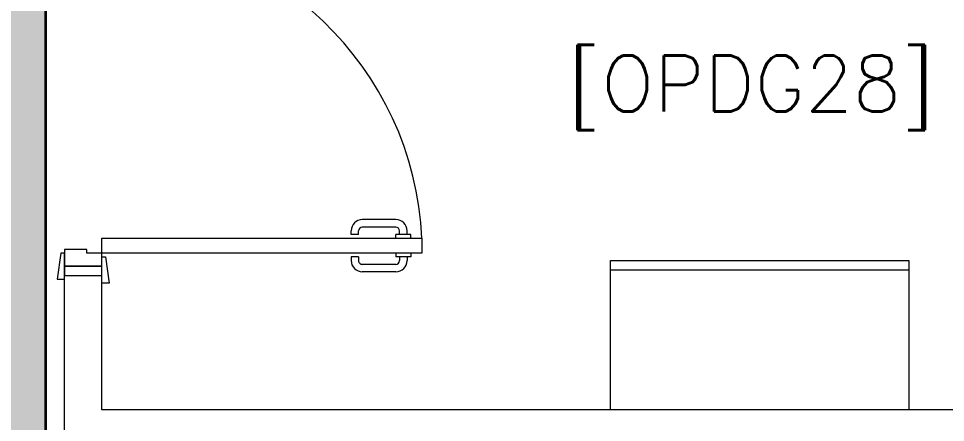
# Model space of a CAD drawing. Header units: inches. Extents: x -12418 to 242017, y -29325 to 19878.
# Drawn here: x 31226 to 33714, y -10251 to -9168 of the extents above; entities that cross this region are included whole.
import ezdxf

# ---------------------------------------------------------------- set-up
doc = ezdxf.new("R2010")
doc.units = ezdxf.units.IN
doc.header["$LTSCALE"] = 25
doc.header["$MEASUREMENT"] = 0
doc.linetypes.add('DASHDOT', pattern=[25.4, 12.7, -6.35, 0, -6.35])
doc.linetypes.add('HIDDEN', pattern=[9.525, 6.35, -3.175])
doc.layers.get('0').update_dxf_attribs({"color": 8})
for name, color, linetype, lineweight in [('00-Ground Floor$0$72_EGR_BASE_TEXT', 252, 'Continuous', 5), ('00-Ground Floor$0$LOADING', 253, 'Continuous', 5), ('00-Ground Floor$0$Walls', 251, 'Continuous', 5), ('00-Ground Floor$0$Wooden Joinery', 251, 'Continuous', 5), ('E-LITE-CLNG-CNDT', 6, 'DASHDOT', 35), ('E-POWR-FLOR-CNDT', 6, 'HIDDEN', 25), ('T-CABL-TRAY', 60, 'Continuous', 35)]:
    doc.layers.add(name, color=color, linetype=linetype, lineweight=lineweight)
doc.styles.add('00-Ground Floor$0$SIMPLEX', font='SIMPLEX.shx', dxfattribs={"height": 150})

# ---------------------------------------------------------------- blocks, each defined once
blk = doc.blocks.new('00-Ground Floor$0$A$C72370EFE')
at = {"layer": '00-Ground Floor$0$Wooden Joinery'}
for p, q in [((-0.01, -0.04), (-0.02, -0.04)), ((-0.01, -0.03), (-0.01, -0.07)), ((0, -0.03), (-0.01, -0.03)), ((0.04, -0.03), (0.05, -0.03)), ((0.05, -0.03), (0.05, -0.07)), ((0.05, -0.04), (0.06, -0.04)), ((-0.05, -0.07), (-0.05, -0.16)), ((-0.03, -0.07), (-0.03, -0.16)), ((-0.01, -0.06), (-0.02, -0.06)), ((0, -0.07), (-0.01, -0.07)), ((0.04, -0.07), (0.05, -0.07)), ((0.05, -0.06), (0.06, -0.06)), ((0.07, -0.07), (0.07, -0.16)), ((0.09, -0.07), (0.09, -0.16)), ((-0.01, -0.17), (-0.02, -0.17)), ((-0.01, -0.17), (-0.01, -0.19)), ((0.05, -0.17), (0.06, -0.17)), ((0.05, -0.17), (0.05, -0.19)), ((-0.01, -0.19), (-0.02, -0.19)), ((0.05, -0.19), (0.06, -0.19))]:
    blk.add_line(p, q, dxfattribs=at)
for centre, radius, start, end in [((-0.02, -0.07), 0.03, 90, 180), ((0.06, -0.07), 0.03, 0, 90), ((-0.02, -0.07), 0.01, 90, 180), ((0.06, -0.07), 0.01, 0, 90), ((-0.02, -0.16), 0.03, 180, 270), ((-0.02, -0.16), 0.01, 180, 270), ((0.06, -0.16), 0.01, 270, 0), ((0.06, -0.16), 0.03, 270, 0)]:
    blk.add_arc(centre, radius, start, end, dxfattribs=at)
blk = doc.blocks.new('00-Ground Floor$0$A$C5DAD61B4')
at = {"layer": '00-Ground Floor$0$Wooden Joinery'}
for points in [[(80, 959.1), (80, 969.1), (10, 979.1), (10, 959.1)], [(940, 959.1), (940, 969.1), (1010, 979.1), (1010, 959.1)], [(70, 859.1), (70, 849.1), (0, 839.1), (0, 859.1)], [(120, 859.1), (120, 0), (80, 0), (80, 859.1)], [(950, 859.1), (950, 849.1), (1020, 839.1), (1020, 859.1)]]:
    blk.add_lwpolyline(points, close=True, dxfattribs=at)
for points in [[(45, 859.1), (45, 959.1), (20, 959.1), (20, 859.1), (45, 859.1)], [(45, 859.1), (80, 859.1), (80, 899.1), (90, 899.1), (90, 959.1), (45, 959.1), (45, 859.1)], [(975, 859.1), (940, 859.1), (940, 899.1), (930, 899.1), (930, 959.1), (975, 959.1), (975, 859.1)], [(975, 859.1), (975, 959.1), (1000, 959.1), (1000, 859.1), (975, 859.1)]]:
    blk.add_lwpolyline(points, dxfattribs=at)
blk.add_arc((80, 859.1), 860, 272.666, 0, dxfattribs=at)
at = {"layer": '00-Ground Floor$0$Wooden Joinery', "xscale": 999.9999999998854, "yscale": 999.9999999998854, "zscale": 999.9999999998854, "rotation": 180}
blk.add_blockref('00-Ground Floor$0$A$C72370EFE', (120, 0), dxfattribs=at)
blk = doc.blocks.new('00-Ground Floor')
at = {"layer": '00-Ground Floor$0$LOADING'}
for p, q in [((32815.1, -9817.4, 0), (33615.1, -9817.4, 0)), ((32815.1, -10217.4, 0), (32815.1, -9817.4, 0)), ((33615.1, -9817.4, 0), (33615.1, -10217.4, 0)), ((32815.1, -9842.4, 0), (33615.1, -9842.4, 0))]:
    blk.add_line(p, q, dxfattribs=at)
at = {"layer": '00-Ground Floor$0$Walls'}
for p, q in [((31349.5, -10417.4, 0), (31349.5, -9857.4, 0)), ((31349.5, -9857.4, 0), (31449.5, -9857.4, 0)), ((31449.5, -10217.4, 0), (31449.5, -9857.4, 0)), ((35949.5, -10217.4, 0), (31449.5, -10217.4, 0))]:
    blk.add_line(p, q, dxfattribs=at)
at = {"layer": '00-Ground Floor$0$Wooden Joinery', "rotation": 89.99999999999999}
blk.add_blockref('00-Ground Floor$0$A$C5DAD61B4', (32308.6, -9877.4, 0), dxfattribs=at)
at = {"layer": '00-Ground Floor$0$72_EGR_BASE_TEXT', "insert": (33192.3, -9267.3, 0), "char_height": 150, "attachment_point": 2, "style": '00-Ground Floor$0$SIMPLEX'}
blk.add_mtext('[OPDG28]', dxfattribs=at)
blk = doc.blocks.new('*U49')
at = {"lineweight": 0}
h = blk.add_hatch(dxfattribs=at)
h.set_pattern_fill('HEX', color=253, scale=8, angle=180, style=0)
h.set_pattern_definition([(180, (-24050.41, -3e-10), (6e-13, -43.99409), [25.4, -50.8]), (300, (-24050.41, -3e-10), (38.1, 21.997045), [25.4, -50.8]), (240, (-24075.81, -3e-10), (38.1, -21.997045), [25.4, -50.8])])
h.paths.add_polyline_path([(-10603.6, 150), (-10603.6, 0), (0, 0), (0, 150)])
at = {"color": 0}
blk.add_line((0, 150), (-10603.6, 150), dxfattribs=at)
blk = doc.blocks.new('A$C767e6835')
at = {"layer": 'T-CABL-TRAY', "linetype": 'Continuous', "rotation": 270}
blk.add_blockref('*U49', (11050, -9003.6), dxfattribs=at)

msp = doc.modelspace()

# ---------------------------------------------------------------- block references
at = {"layer": 'E-LITE-CLNG-CNDT'}
msp.add_blockref('00-Ground Floor', (0, 0), dxfattribs=at)
at = {"layer": 'E-POWR-FLOR-CNDT'}
msp.add_blockref('A$C767e6835', (20099.5, -2847.4, 0), dxfattribs=at)

doc.saveas('drawing.dxf')
